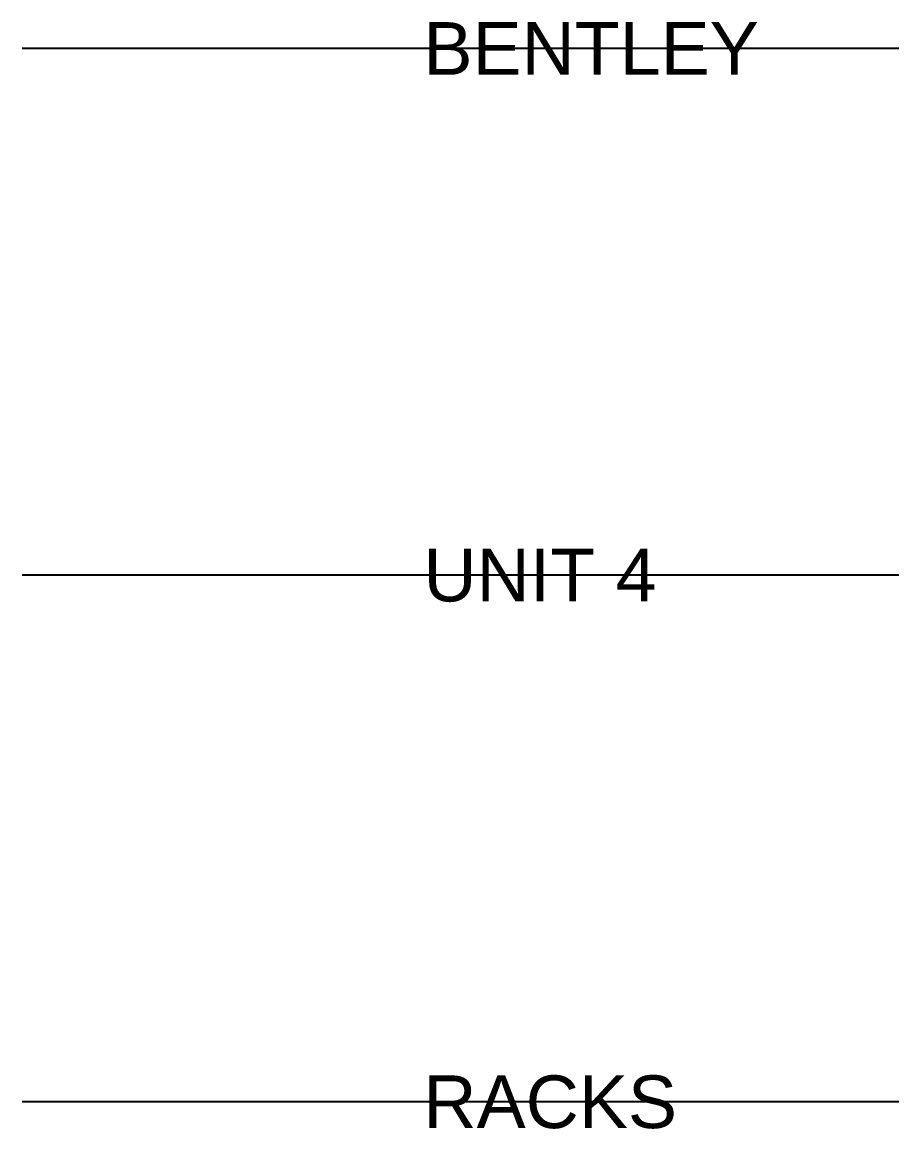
# Model space of a CAD drawing. Header units: millimetres. Extents: x -71336 to -35435, y -26189 to 22712.
# Drawn here: x -57357 to -49104, y -20518 to -10010 of the extents above; entities that cross this region are included whole.
import ezdxf
from ezdxf.enums import TextEntityAlignment as Align

# ---------------------------------------------------------------- set-up
doc = ezdxf.new("R2010")
doc.units = ezdxf.units.MM
doc.layers.add('SC - CABLE ONLY', color=252, linetype='Continuous')
doc.styles.add('STYLE1', font='arial.ttf', dxfattribs={"height": 50})

msp = doc.modelspace()

# ---------------------------------------------------------------- linework, layer by layer
at = {"ltscale": 5}
for points in [[(-48745.154, -10260.478), (-57357.202, -10260.478)], [(-48745.154, -15260.478), (-57357.202, -15260.478)], [(-48745.154, -20260.478), (-57357.202, -20260.478)]]:
    msp.add_lwpolyline(points, dxfattribs=at)

# ---------------------------------------------------------------- texts
at = {"layer": 'SC - CABLE ONLY', "style": 'STYLE1'}
for s, p in [('BENTLEY', (-53549.145, -10260.478)), ('UNIT 4', (-53549.145, -15260.478)), ('RACKS', (-53549.145, -20260.478))]:
    msp.add_text(s, height=500, dxfattribs=at).set_placement(p, align=Align.MIDDLE_LEFT)

doc.saveas('drawing.dxf')
